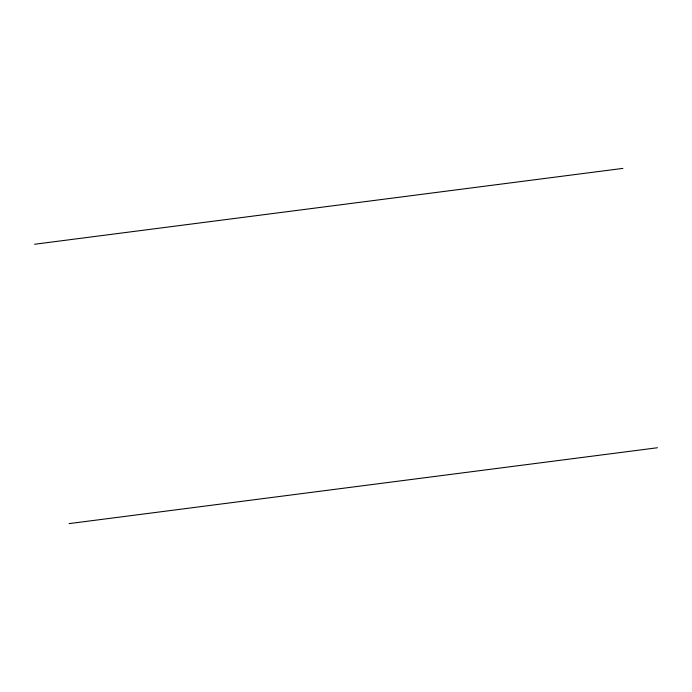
<?xml version="1.0" encoding="UTF-8"?>
<svg xmlns="http://www.w3.org/2000/svg" width="692" height="692" viewBox="0 0 692 692"><rect width="100%" height="100%" fill="white"/><g stroke="black" fill="none" stroke-linecap="round" stroke-linejoin="round"><path stroke-width="1.04" d="M34.6 244.25L622.878 168.39M69.122 523.61L657.4 447.75"/></g></svg>
